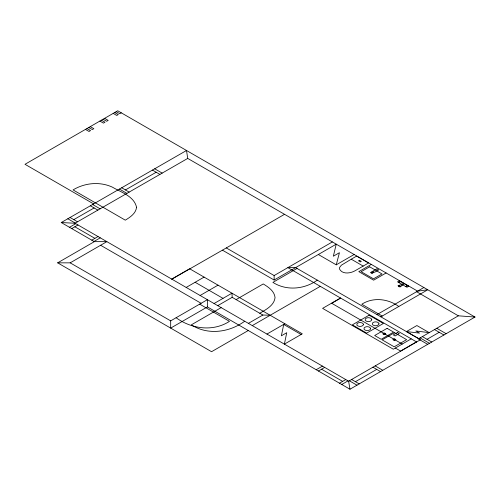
<?xml version="1.0" encoding="UTF-8"?>
<svg xmlns="http://www.w3.org/2000/svg" width="500" height="500" viewBox="0 0 500 500"><rect width="100%" height="100%" fill="white"/><g stroke="black" fill="none" stroke-linecap="round" stroke-linejoin="round"><path stroke-width="0.75" d="M207.387 306.913L207.387 299.681L170.681 320.869L170.681 328.106L207.387 306.913L349.969 389.231L475 317.044L117.719 110.769L25 164.3L93.625 203.919M171.85 279.163L222.425 250.169L274.137 280.025L274.137 275.55L332.369 241.931M283.744 324.369L281.363 335.812L286.737 332.713L284.387 344.137L302.288 333.806L189.638 268.762L171.737 279.1M318.344 254.5L336.244 264.837L339.438 252.694L333.35 256.206L336.244 244.169L274.137 280.025M351.25 259.2L341.35 265.212L339.575 267.512L339.4 268.863C342.3 274.744 350.763 273.419 355.494 270.525L368.544 262.987L356.619 256.1L351.25 259.2L363.181 266.087M121.287 112.831L119.763 113.706L116.2 111.65M69.488 227.3L75.756 223.681M71.725 228.588L77.987 224.975M91.762 240.162L98.025 236.544M94 241.45L100.269 237.831M57.644 262.844L94.35 241.65L106.875 241.65L70.175 262.844L57.644 262.844L211.562 351.706L248.269 330.519M222.425 250.169L284.531 214.312M186.181 287.438L204.081 277.1M200.119 295.487L218.019 285.15M214.062 303.531L231.969 293.194L232.175 297.325L262.838 315.031L270.194 315.262M217.744 305.656L232.175 297.325M221.15 307.625L191.331 324.837C207.794 335.475 229.369 332.469 244.7 321.219M236.119 299.606L263.238 283.944C268.381 287.075 274.431 291.062 275.056 297.594C274.119 305.575 265.95 309.594 259.762 313.256M297.05 268.444L272.906 282.387C286.506 291.087 304.431 289.344 317.312 280.144M336.244 264.837L354.144 254.5M248.406 323.363L262.838 315.031M252.288 325.6L320.288 286.344M371.312 264.413L358.812 271.631L373.625 280.181L386.125 272.962M266.944 334.069L284.856 323.725M340.506 298.031L322.606 308.363L393.325 349.194L411.238 338.856M340.656 298.119L331.706 303.288L402.275 344.031M398.488 282.375L400.306 281.325M403.644 283.256L401.081 284.738L398 285.7C399.781 289.119 402.488 284.25 404.45 283.719M405.944 286.681L407.794 285.65M376.987 314.6L423.875 287.525M380.863 316.837L427.75 289.769L417.612 291.144L187.719 158.419L186.513 150.488L61.25 222.544L94.35 241.65M316.194 369.731L322.456 366.112M318.425 371.025L324.694 367.406M406.444 331.569L416.881 325.544L429.188 332.65L415.825 330.962L419.575 333.125L406.444 331.569L418.75 338.675M339.506 383.194L345.775 379.575M475 317.044L458.338 315.819L418.319 338.925L427.706 344.35M341.75 384.487L348.013 380.869M416.475 341.881L400.575 351.062L395.337 348.038M61.25 222.544L75.013 223.25L348.625 381.225L420.506 339.725L295.619 267.625L287.863 267.625L416.625 341.962M427.038 339.312L439.219 332.281M355.412 381.694L376.725 369.387M73.794 219.638L94.119 207.95M125.431 189.938L156.194 172.237M75.013 223.25L187.719 158.419M114.706 112.506L118.275 114.562L116.756 115.444L113.188 113.381M416.6 291.725L458.338 315.819M401.825 284.306L397.531 281.825L399.35 280.775L408.775 286.219L406.956 287.269L402.631 284.769M401.256 284.631L402.069 285.1M104.606 118.338L108.175 120.4L106.656 121.275L103.088 119.219M101.412 120.181L104.981 122.244L103.462 123.119L99.894 121.062M90.262 126.619L93.831 128.681L92.306 129.556L88.744 127.5M436.756 328.275L446.15 333.7M398.812 306.475C388.137 298.719 373.169 296.9 361.781 304.231L382.238 316.044M86.962 128.525L90.531 130.588L89.006 131.463L85.444 129.406M434.525 329.569L443.913 334.994M422.344 336.6L431.731 342.025M420.106 337.894L429.494 343.319M226.306 247.931L274.137 275.55M375.163 365.9L382.769 370.294M372.925 367.194L380.531 371.587M283.65 324.419L301.1 334.494M195.131 282.269L223.012 298.369M351.606 379.5L359.212 383.894M349.369 380.794L356.975 385.181M74.856 226.781L94.894 238.35M321.562 369.212L342.644 381.388M100.612 245.269L201.119 303.294M199.669 304.131L229.481 321.35C213.019 331.987 191.444 328.981 176.119 317.731M70.175 262.844L170.681 320.869M154.7 168.787L162.175 173.113M152.463 170.075L159.931 174.4M121.694 187.775L129.162 192.1M119.45 189.062L126.919 193.388M92.625 204.494L100.094 208.825M90.381 205.787L97.85 210.113M70.056 217.475L77.525 221.806M67.819 218.762L75.281 223.094M348.625 381.225L349.969 389.231M136.544 207.237C135.931 213.431 130.175 217.206 125.294 220.169L73.062 189.906C84.769 182.825 99.756 181.35 112.312 187.113C121.112 192.325 134.037 196.1 136.544 207.237M371.775 319.65L371.531 320.381C369.988 322.038 366.819 322.038 365.275 320.381L365.275 318.913C366.819 317.262 369.988 317.262 371.531 318.913L371.775 319.65M378.975 323.806L378.731 324.538C377.181 326.188 374.012 326.194 372.469 324.538L372.475 323.069C374.019 321.419 377.181 321.419 378.731 323.069L378.975 323.806M363.425 324.469L363.181 325.206C361.631 326.856 358.462 326.856 356.919 325.206L356.925 323.738C358.469 322.088 361.631 322.081 363.181 323.738L363.425 324.469M370.625 328.625L370.375 329.363C368.831 331.012 365.662 331.012 364.119 329.356L364.119 327.894C365.669 326.244 368.831 326.238 370.375 327.894L370.625 328.625M372.856 272.562L372.013 273.05L371.169 272.562L372.013 272.075L372.856 272.562M385.688 333.775L384.206 334.625L382.731 333.775L384.206 332.919L385.688 333.775M395.788 339.6L394.306 340.456L392.831 339.6L394.306 338.75L395.788 339.6M373.488 272.562L372.013 273.412L370.531 272.562L372.013 271.706L373.488 272.562M385.056 333.775L384.212 334.263L383.369 333.775L384.212 333.288L385.056 333.775M395.15 339.606L394.306 340.094L393.462 339.6L394.306 339.119L395.15 339.606M398.425 285.338L398.469 285.712C399.644 287.394 403.106 287.125 398.425 285.338M359.4 260.287L358.5 260.806L360.394 261.9L361.3 261.381L359.4 260.287M369.65 266.8L361.15 271.706L373.494 278.831L381.994 273.925L369.65 266.8M376.931 268.863L372.756 271.275L374.55 272.306L378.725 269.894L376.931 268.863M400.006 282.013L399.381 281.856L400.006 282.013M406.569 285.8C405.65 286.012 407.444 286.431 406.569 285.8M369.062 315.206L352.356 324.85L366.669 333.119L383.375 323.469L369.062 315.206M387.106 328.344L374.681 335.519L381.194 339.281L393.619 332.106L387.106 328.344M394.562 332.688L382.144 339.856L394.194 346.812L406.613 339.644L394.562 332.688M397.475 332.506L393.3 334.919L395.087 335.95L399.269 333.544L397.475 332.506"/></g></svg>
